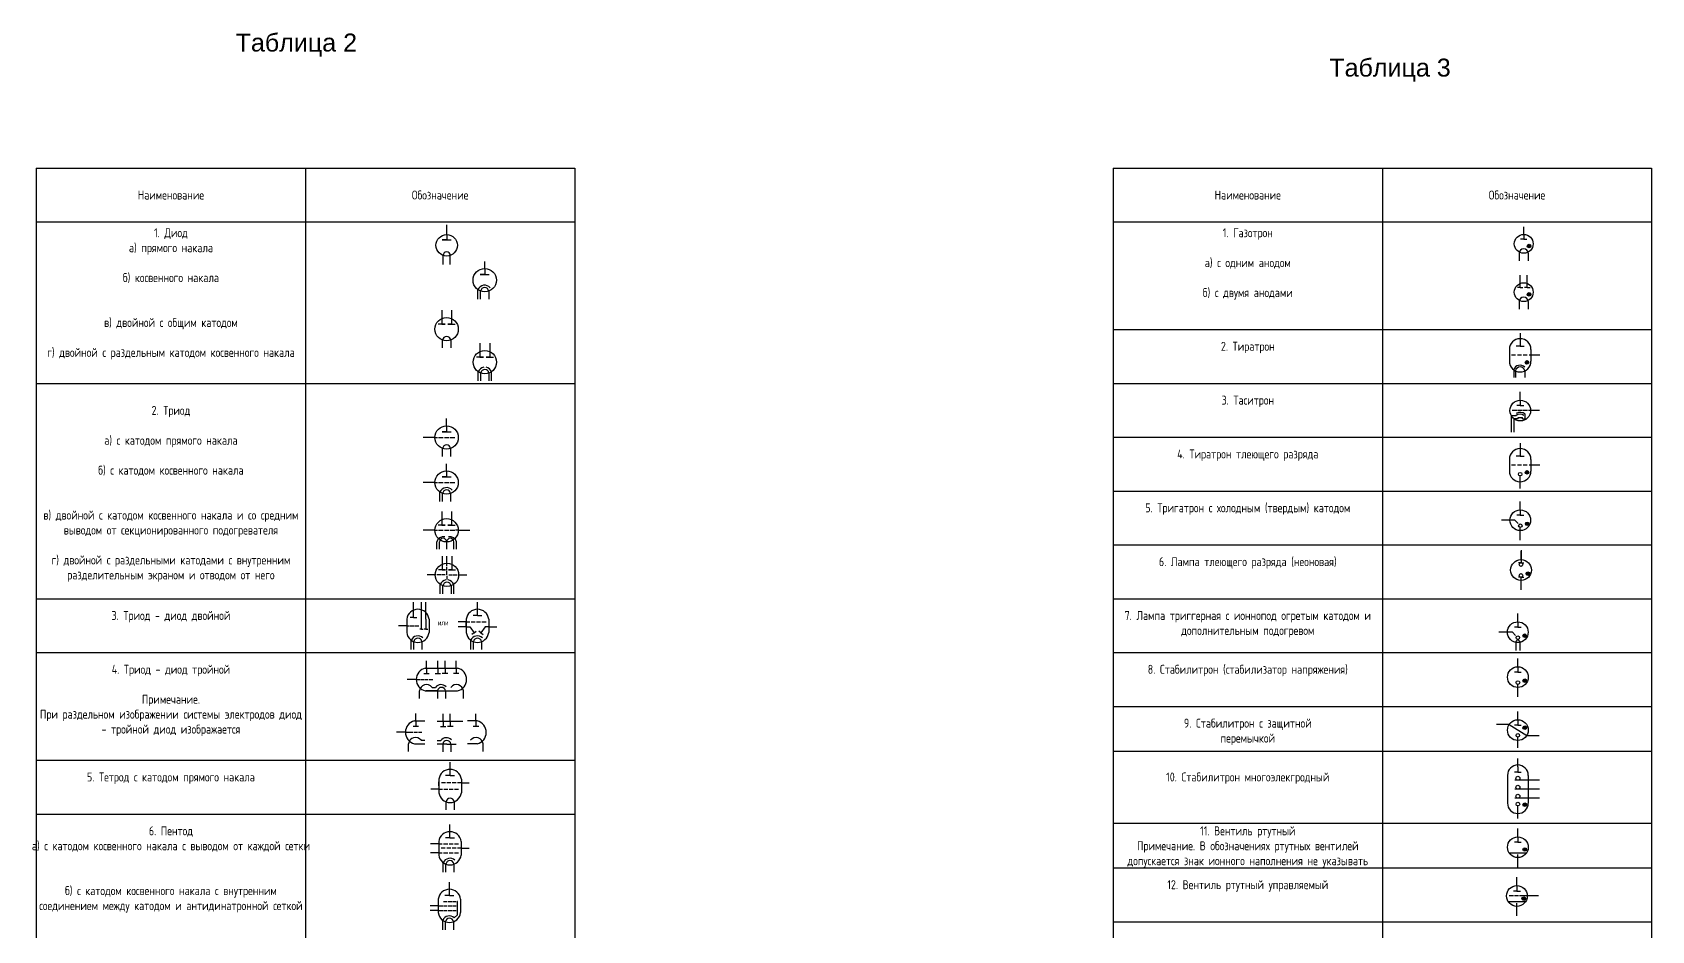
# Model space of a CAD drawing. Header units: millimetres. Extents: x -33 to 3443, y 207 to 2353.
# Drawn here: x 956 to 1858, y 1642 to 2143 of the extents above; entities that cross this region are included whole.
import ezdxf

# ---------------------------------------------------------------- set-up
doc = ezdxf.new("R2010")
doc.units = ezdxf.units.MM
doc.styles.get("Standard").update_dxf_attribs({"font": 'arial.ttf'})

msp = doc.modelspace()

# ---------------------------------------------------------------- hatches: boundary and pattern name
at = {"true_color": 0x000000}
h = msp.add_hatch(color=18, dxfattribs=at)
h.dxf.hatch_style = 1
h.paths.add_polyline_path([(1789.01, 2023.61, 1), (1791.01, 2023.61, 1)])
h = msp.add_hatch(color=18, dxfattribs=at)
h.dxf.hatch_style = 1
h.paths.add_polyline_path([(1789.01, 1996.68, 1), (1791.01, 1996.68, 1)])
h = msp.add_hatch(color=18, dxfattribs=at)
h.dxf.hatch_style = 1
h.paths.add_polyline_path([(1787.82, 1958.76, 1), (1789.82, 1958.76, 1)])
h = msp.add_hatch(color=18, dxfattribs=at)
h.dxf.hatch_style = 1
h.paths.add_polyline_path([(1787.82, 1897.51, 1), (1789.82, 1897.51, 1)])
h = msp.add_hatch(color=18, dxfattribs=at)
h.dxf.hatch_style = 1
h.paths.add_polyline_path([(1787.91, 1868.83, 1), (1789.91, 1868.83, 1)])
h = msp.add_hatch(color=18, dxfattribs=at)
h.dxf.hatch_style = 1
h.paths.add_polyline_path([(1788.33, 1841.09, 1), (1790.33, 1841.09, 1)])
h = msp.add_hatch(color=18, dxfattribs=at)
h.dxf.hatch_style = 1
h.paths.add_polyline_path([(1788.53, 1806.45, 1), (1786.53, 1806.45, 1)])
h = msp.add_hatch(color=18, dxfattribs=at)
h.dxf.hatch_style = 1
h.paths.add_polyline_path([(1788.57, 1781.39, 1), (1786.57, 1781.39, 1)])
h = msp.add_hatch(color=18, dxfattribs=at)
h.dxf.hatch_style = 1
h.paths.add_polyline_path([(1788.57, 1755.24, 1), (1786.57, 1755.24, 1)])
h = msp.add_hatch(color=18, dxfattribs=at)
h.dxf.hatch_style = 1
h.paths.add_polyline_path([(1788.57, 1712.28, 1), (1786.57, 1712.28, 1)])
h = msp.add_hatch(color=18, dxfattribs=at)
h.dxf.hatch_style = 1
h.paths.add_polyline_path([(1788.57, 1687.36, 1), (1786.57, 1687.36, 1)])
h = msp.add_hatch(color=18, dxfattribs=at)
h.dxf.hatch_style = 1
h.paths.add_polyline_path([(1788.03, 1659.96, 1), (1786.03, 1659.96, 1)])

# ---------------------------------------------------------------- linework, layer by layer
for p, q in [((958.26, 2066.93), (1258.26, 2066.93)), ((958.26, 2066.93), (958.26, 207.22)), ((1108.26, 2066.93), (1108.26, 207.22)), ((1258.26, 2066.93), (1258.26, 207.22)), ((1558.26, 2066.93), (1858.26, 2066.93)), ((1558.26, 2066.93), (1558.26, 1321.29)), ((1708.26, 2066.93), (1708.26, 1321.29)), ((1858.26, 2066.93), (1858.26, 1321.29)), ((1258.26, 2036.93), (958.26, 2036.93)), ((1186.92, 2030.03), (1186.92, 2035.53)), ((1186.92, 2030.03), (1186.92, 2027.03)), ((1858.26, 2036.93), (1558.26, 2036.93)), ((1787.01, 2030.11), (1787.01, 2034.36)), ((1787.01, 2030.11), (1787.01, 2027.36)), ((1186.92, 2027.03), (1184.42, 2027.03)), ((1184.42, 2027.03), (1189.42, 2027.03)), ((1787.01, 2027.36), (1785.26, 2027.36)), ((1787.01, 2027.36), (1788.76, 2027.36)), ((1184.92, 2013.33), (1184.92, 2018.37)), ((1188.92, 2013.33), (1188.92, 2018.37)), ((1208.08, 2011.1), (1208.08, 2015.1)), ((1784.51, 2019.61), (1784.51, 2015.36)), ((1789.51, 2019.61), (1789.51, 2015.36)), ((1208.08, 2007.85), (1205.58, 2007.85)), ((1205.58, 2007.85), (1210.58, 2007.85)), ((1208.08, 2011.1), (1208.08, 2007.85)), ((1785.01, 2000.43), (1785.01, 2007.43)), ((1789.01, 2000.43), (1789.01, 2007.43)), ((1204.33, 1994.1), (1204.33, 1999.29)), ((1205.83, 1994.1), (1205.83, 1998.5)), ((1210.33, 1998.5), (1210.33, 1994.1)), ((1785.01, 2000.43), (1783.51, 2000.43)), ((1785.01, 2000.43), (1786.51, 2000.43)), ((1789.01, 2000.43), (1787.51, 2000.43)), ((1789.01, 2000.43), (1790.51, 2000.43)), ((1184.13, 1987.81), (1184.13, 1980.06)), ((1189.63, 1987.81), (1189.63, 1980.06)), ((1784.51, 1992.68), (1784.51, 1988.43)), ((1789.51, 1992.68), (1789.51, 1988.43)), ((1186.13, 1980.06), (1182.13, 1980.06)), ((1184.13, 1980.06), (1186.13, 1980.06)), ((1189.63, 1980.06), (1187.63, 1980.06)), ((1187.63, 1980.06), (1191.63, 1980.06)), ((1858.26, 1976.93), (1558.26, 1976.93)), ((1184.63, 1966.81), (1184.63, 1971.21)), ((1189.13, 1971.21), (1189.13, 1966.81)), ((1205.43, 1969.43), (1205.43, 1961.68)), ((1210.93, 1969.43), (1210.93, 1961.68)), ((1785.01, 1967.86), (1782.76, 1967.86)), ((1785.01, 1975.01), (1785.01, 1967.86)), ((1785.01, 1967.86), (1787.26, 1967.86)), ((1207.43, 1961.68), (1203.43, 1961.68)), ((1205.43, 1961.68), (1207.43, 1961.68)), ((1210.93, 1961.68), (1208.93, 1961.68)), ((1208.93, 1961.68), (1212.93, 1961.68)), ((1779.01, 1965.98), (1779.01, 1959.48)), ((1782.51, 1962.73), (1780.26, 1962.73)), ((1785.76, 1962.73), (1783.51, 1962.73)), ((1789.01, 1962.73), (1786.76, 1962.73)), ((1796.01, 1962.73), (1790.01, 1962.73)), ((1791.01, 1965.98), (1791.01, 1959.48)), ((1204.43, 1948.43), (1204.43, 1953.62)), ((1205.93, 1948.43), (1205.93, 1952.83)), ((1210.43, 1952.83), (1210.43, 1948.43)), ((1211.93, 1948.43), (1211.93, 1953.62)), ((1781.45, 1954.66), (1781.45, 1950.36)), ((1782.33, 1954.11), (1782.33, 1950.36)), ((1787.68, 1954.11), (1787.68, 1950.36)), ((1258.26, 1946.93), (958.26, 1946.93)), ((1858.26, 1946.93), (1558.26, 1946.93)), ((1785.08, 1937.71), (1785.08, 1942.38)), ((1783.1, 1931.93), (1780.6, 1931.93)), ((1785.08, 1934.68), (1783.15, 1934.68)), ((1786.1, 1931.93), (1783.6, 1931.93)), ((1785.08, 1937.71), (1785.08, 1934.68)), ((1785.08, 1934.68), (1787, 1934.68)), ((1789.1, 1931.93), (1786.6, 1931.93)), ((1795.85, 1931.93), (1789.6, 1931.93)), ((1186.87, 1923.43), (1186.87, 1927.43)), ((1186.87, 1923.43), (1186.87, 1920.18)), ((1779.99, 1929.2), (1779.99, 1919.91)), ((1779.99, 1929.2), (1782.77, 1929.2)), ((1783.83, 1927.41), (1781.49, 1927.41)), ((1781.49, 1927.41), (1781.49, 1919.91)), ((1783.83, 1927.41), (1783.83, 1928.16)), ((1783.83, 1928.16), (1786.33, 1928.16)), ((1786.33, 1927.41), (1786.33, 1928.16)), ((1786.33, 1927.41), (1788.67, 1927.41)), ((1786.33, 1927.41), (1787.83, 1927.41)), ((1787.83, 1927.41), (1787.83, 1929.91)), ((1180.37, 1916.93), (1173.87, 1916.93)), ((1180.37, 1916.93), (1181.87, 1916.93)), ((1182.37, 1916.93), (1184.87, 1916.93)), ((1186.87, 1920.18), (1184.37, 1920.18)), ((1184.37, 1920.18), (1189.37, 1920.18)), ((1185.62, 1916.93), (1188.37, 1916.93)), ((1188.87, 1916.93), (1191.37, 1916.93)), ((1858.26, 1916.93), (1558.26, 1916.93)), ((1785.01, 1913.76), (1785.01, 1906.61)), ((1184.62, 1906.43), (1184.62, 1910.83)), ((1189.12, 1910.83), (1189.12, 1906.43)), ((1779.01, 1904.74), (1779.01, 1898.24)), ((1785.01, 1906.61), (1782.76, 1906.61)), ((1785.01, 1906.61), (1787.26, 1906.61)), ((1791.01, 1904.74), (1791.01, 1898.24)), ((1186.87, 1895.07), (1184.37, 1895.07)), ((1184.37, 1895.07), (1189.37, 1895.07)), ((1186.87, 1898.32), (1186.87, 1902.32)), ((1186.87, 1898.32), (1186.87, 1895.07)), ((1782.51, 1901.49), (1780.26, 1901.49)), ((1785.76, 1901.49), (1783.51, 1901.49)), ((1785.01, 1888.49), (1785.01, 1895.49)), ((1789.01, 1901.49), (1786.76, 1901.49)), ((1796.01, 1901.49), (1790.01, 1901.49)), ((1180.37, 1891.82), (1173.87, 1891.82)), ((1180.37, 1891.82), (1181.87, 1891.82)), ((1182.37, 1891.82), (1184.87, 1891.82)), ((1183.12, 1881.32), (1183.12, 1886.51)), ((1184.62, 1881.32), (1184.62, 1885.72)), ((1185.62, 1891.82), (1188.37, 1891.82)), ((1188.87, 1891.82), (1191.37, 1891.82)), ((1189.12, 1885.72), (1189.12, 1881.32)), ((1858.26, 1886.93), (1558.26, 1886.93)), ((1785.08, 1876.6), (1785.08, 1881.28)), ((1785.08, 1876.6), (1785.08, 1873.58)), ((1186.12, 1868), (1182.12, 1868)), ((1184.12, 1875.75), (1184.12, 1868)), ((1184.12, 1868), (1186.12, 1868)), ((1189.62, 1868), (1187.62, 1868)), ((1187.62, 1868), (1191.62, 1868)), ((1189.62, 1875.75), (1189.62, 1868)), ((1779.3, 1870.83), (1774.55, 1870.83)), ((1782.07, 1870.83), (1779.3, 1870.83)), ((1783.86, 1869.04), (1782.07, 1870.83)), ((1785.08, 1873.58), (1783.15, 1873.58)), ((1785.08, 1873.58), (1787, 1873.58)), ((1180.37, 1865.25), (1173.87, 1865.25)), ((1180.37, 1865.25), (1181.87, 1865.25)), ((1181.37, 1854.75), (1181.37, 1858.75)), ((1182.37, 1865.25), (1184.87, 1865.25)), ((1182.87, 1854.75), (1182.87, 1858.75)), ((1185.62, 1865.25), (1188.37, 1865.25)), ((1186.87, 1858.75), (1186.87, 1854.75)), ((1188.87, 1865.25), (1191.37, 1865.25)), ((1190.87, 1854.75), (1190.87, 1858.75)), ((1193.37, 1865.25), (1191.87, 1865.25)), ((1192.37, 1854.75), (1192.37, 1858.75)), ((1193.37, 1865.25), (1199.87, 1865.25)), ((1785.1, 1859.8), (1785.1, 1866.8)), ((1184.33, 1850.89), (1184.33, 1843.14)), ((1187.08, 1845.39), (1187.08, 1850.89)), ((1189.83, 1850.89), (1189.83, 1843.14)), ((1858.26, 1856.93), (1558.26, 1856.93)), ((1785.49, 1848.86), (1785.49, 1853.54)), ((1785.51, 1854.11), (1785.51, 1847.11)), ((1186.33, 1843.14), (1182.33, 1843.14)), ((1184.33, 1843.14), (1186.33, 1843.14)), ((1187.08, 1842.89), (1187.08, 1844.89)), ((1187.08, 1840.39), (1187.08, 1842.39)), ((1189.83, 1843.14), (1187.83, 1843.14)), ((1187.83, 1843.14), (1191.83, 1843.14)), ((1785.51, 1847.11), (1784.01, 1847.11)), ((1785.51, 1847.11), (1787.01, 1847.11)), ((1181.08, 1840.39), (1176.08, 1840.39)), ((1183.58, 1840.39), (1181.58, 1840.39)), ((1183.33, 1829.89), (1183.33, 1835.08)), ((1186.08, 1840.39), (1184.08, 1840.39)), ((1184.83, 1829.89), (1184.83, 1834.29)), ((1187.08, 1839.89), (1187.08, 1837.89)), ((1188.08, 1840.39), (1190.08, 1840.39)), ((1189.33, 1834.29), (1189.33, 1829.89)), ((1190.58, 1840.39), (1192.58, 1840.39)), ((1190.83, 1829.89), (1190.83, 1835.08)), ((1193.08, 1840.39), (1198.08, 1840.39)), ((1785.51, 1839.06), (1784.01, 1839.06)), ((1785.51, 1832.06), (1785.51, 1839.06)), ((1785.51, 1839.06), (1787.01, 1839.06)), ((1258.26, 1826.93), (958.26, 1826.93)), ((1168.37, 1816.72), (1168.37, 1825.22)), ((1172.87, 1810.22), (1172.87, 1825.22)), ((1175.37, 1815.72), (1175.37, 1825.22)), ((1204.08, 1817.72), (1204.08, 1825.22)), ((1858.26, 1826.93), (1558.26, 1826.93)), ((1164.62, 1815.72), (1164.62, 1808.22)), ((1168.37, 1816.72), (1166.52, 1816.72)), ((1168.37, 1816.72), (1170.22, 1816.72)), ((1175.37, 1815.72), (1175.37, 1810.22)), ((1177.12, 1815.72), (1177.12, 1808.22)), ((1197.83, 1814.22), (1193.33, 1814.22)), ((1197.83, 1815.72), (1197.83, 1808.22)), ((1197.83, 1811.97), (1197.83, 1814.22)), ((1197.83, 1814.22), (1199.83, 1814.22)), ((1200.58, 1814.22), (1202.83, 1814.22)), ((1204.08, 1817.72), (1201.58, 1817.72)), ((1203.58, 1814.22), (1205.83, 1814.22)), ((1204.08, 1817.72), (1206.58, 1817.72)), ((1206.58, 1814.22), (1208.83, 1814.22)), ((1210.33, 1815.72), (1210.33, 1808.22)), ((1783.7, 1814.22), (1783.7, 1818.9)), ((1783.7, 1814.22), (1783.7, 1811.2)), ((1164.62, 1811.97), (1160.12, 1811.97)), ((1164.62, 1811.97), (1166.12, 1811.97)), ((1166.47, 1811.97), (1168.97, 1811.97)), ((1169.37, 1811.97), (1171.37, 1811.97)), ((1172.87, 1810.22), (1171.87, 1810.22)), ((1172.87, 1810.22), (1173.87, 1810.22)), ((1175.37, 1810.22), (1174.37, 1810.22)), ((1175.37, 1810.22), (1176.37, 1810.22)), ((1197.83, 1811.35), (1193.33, 1811.35)), ((1197.83, 1813.1), (1197.83, 1811.35)), ((1197.83, 1811.35), (1199.83, 1811.35)), ((1199.83, 1811.35), (1202.18, 1808.11)), ((1202.18, 1808.11), (1200.96, 1807.23)), ((1202.18, 1808.11), (1203.39, 1808.99)), ((1205.98, 1808.11), (1204.77, 1808.99)), ((1208.33, 1811.35), (1205.98, 1808.11)), ((1205.98, 1808.11), (1207.19, 1807.23)), ((1210.33, 1811.35), (1208.33, 1811.35)), ((1210.33, 1811.35), (1214.83, 1811.35)), ((1777.93, 1808.45), (1773.18, 1808.45)), ((1780.69, 1808.45), (1777.93, 1808.45)), ((1782.48, 1806.66), (1780.69, 1808.45)), ((1783.7, 1811.2), (1781.78, 1811.2)), ((1783.72, 1804.42), (1782.59, 1803.29)), ((1783.7, 1811.2), (1785.63, 1811.2)), ((1783.72, 1804.42), (1784.85, 1803.29)), ((1258.26, 1796.93), (958.26, 1796.93)), ((1258.26, 1796.93), (958.26, 1796.93)), ((1167.12, 1798.72), (1167.12, 1803.91)), ((1168.62, 1798.72), (1168.62, 1803.12)), ((1173.12, 1803.12), (1173.12, 1798.72)), ((1200.33, 1798.72), (1200.33, 1803.91)), ((1201.83, 1798.72), (1201.83, 1803.12)), ((1206.33, 1803.12), (1206.33, 1798.72)), ((1858.26, 1796.93), (1558.26, 1796.93)), ((1782.59, 1803.29), (1782.59, 1798.29)), ((1784.85, 1803.29), (1784.85, 1798.29)), ((1174.98, 1788.45), (1192.98, 1788.45)), ((1175.73, 1788.45), (1175.73, 1792.45)), ((1175.73, 1788.45), (1175.73, 1785.45)), ((1181.98, 1788.45), (1181.98, 1792.45)), ((1181.98, 1788.45), (1181.98, 1785.45)), ((1185.98, 1788.45), (1185.98, 1792.45)), ((1185.98, 1788.45), (1185.98, 1785.45)), ((1192.23, 1788.45), (1192.23, 1792.45)), ((1192.23, 1788.45), (1192.23, 1785.45)), ((1783.74, 1789.16), (1783.74, 1793.84)), ((1783.74, 1789.16), (1783.74, 1786.14)), ((1169.98, 1782.08), (1164.98, 1782.08)), ((1169.98, 1782.08), (1171.98, 1782.08)), ((1172.28, 1782.08), (1174.28, 1782.08)), ((1174.23, 1785.45), (1175.73, 1785.45)), ((1174.78, 1782.08), (1176.68, 1782.08)), ((1175.73, 1785.45), (1177.23, 1785.45)), ((1177.18, 1782.08), (1179.18, 1782.08)), ((1178.73, 1777.7), (1180.73, 1777.7)), ((1180.48, 1785.45), (1181.98, 1785.45)), ((1181.98, 1785.45), (1183.48, 1785.45)), ((1185.98, 1785.45), (1184.48, 1785.45)), ((1187.48, 1785.45), (1185.98, 1785.45)), ((1192.23, 1785.45), (1190.73, 1785.45)), ((1193.73, 1785.45), (1192.23, 1785.45)), ((1783.74, 1786.14), (1781.81, 1786.14)), ((1783.74, 1786.14), (1785.66, 1786.14)), ((1783.76, 1772.36), (1783.76, 1779.36)), ((1171.73, 1771.45), (1171.73, 1775.7)), ((1174.98, 1775.7), (1192.98, 1775.7)), ((1178.73, 1775.7), (1175.23, 1775.7)), ((1181.73, 1775.7), (1178.73, 1775.7)), ((1181.73, 1775.7), (1181.73, 1771.45)), ((1186.23, 1775.7), (1186.23, 1771.45)), ((1196.23, 1771.45), (1196.23, 1775.7)), ((1169.68, 1759.05), (1169.68, 1763.05)), ((1184.94, 1758.87), (1184.94, 1762.87)), ((1188.94, 1758.87), (1188.94, 1762.87)), ((1203.23, 1758.96), (1203.23, 1762.96)), ((1858.26, 1766.93), (1558.26, 1766.93)), ((1783.74, 1759.66), (1783.74, 1764.33)), ((1783.74, 1759.66), (1783.74, 1756.63)), ((1163.93, 1752.67), (1158.93, 1752.67)), ((1163.93, 1752.67), (1165.93, 1752.67)), ((1166.23, 1752.67), (1168.23, 1752.67)), ((1168.18, 1756.05), (1169.68, 1756.05)), ((1168.73, 1752.67), (1170.63, 1752.67)), ((1168.93, 1759.05), (1174.68, 1759.05)), ((1169.68, 1759.05), (1169.68, 1756.05)), ((1169.68, 1756.05), (1171.18, 1756.05)), ((1171.13, 1752.67), (1173.13, 1752.67)), ((1181.69, 1758.87), (1195.94, 1758.87)), ((1183.44, 1755.87), (1184.94, 1755.87)), ((1184.94, 1758.87), (1184.94, 1755.87)), ((1184.94, 1755.87), (1186.44, 1755.87)), ((1188.94, 1755.87), (1187.44, 1755.87)), ((1188.94, 1758.87), (1188.94, 1755.87)), ((1190.44, 1755.87), (1188.94, 1755.87)), ((1203.98, 1758.96), (1198.48, 1758.96)), ((1203.23, 1755.96), (1201.73, 1755.96)), ((1203.23, 1758.96), (1203.23, 1755.96)), ((1204.73, 1755.96), (1203.23, 1755.96)), ((1778.83, 1756.92), (1771.83, 1756.94)), ((1778.83, 1756.92), (1788.66, 1750.86)), ((1783.74, 1756.63), (1781.81, 1756.63)), ((1783.74, 1756.63), (1785.66, 1756.63)), ((1788.66, 1750.86), (1795.66, 1750.86)), ((1165.68, 1742.05), (1165.68, 1746.3)), ((1168.93, 1746.3), (1174.68, 1746.3)), ((1172.68, 1748.3), (1174.68, 1748.3)), ((1181.69, 1748.12), (1183.69, 1748.12)), ((1184.69, 1746.12), (1181.69, 1746.12)), ((1186.93, 1746.12), (1181.69, 1746.12)), ((1184.69, 1746.12), (1184.69, 1741.87)), ((1186.93, 1746.12), (1192.18, 1746.12)), ((1189.19, 1746.12), (1189.19, 1741.87)), ((1203.98, 1746.21), (1198.48, 1746.21)), ((1207.23, 1741.96), (1207.23, 1746.21)), ((1858.26, 1741.93), (1558.26, 1741.93)), ((1783.74, 1743.95), (1783.74, 1749.95)), ((1258.26, 1736.93), (958.26, 1736.93)), ((1188.83, 1728.51), (1188.83, 1736.01)), ((1783.74, 1733.45), (1783.74, 1738.13)), ((1783.74, 1733.45), (1783.74, 1730.43)), ((1182.58, 1726.51), (1182.58, 1719.01)), ((1182.58, 1722.76), (1182.58, 1725.01)), ((1182.58, 1723.88), (1182.58, 1722.13)), ((1186.26, 1724.51), (1184.01, 1724.51)), ((1188.83, 1728.51), (1186.33, 1728.51)), ((1189.26, 1724.51), (1187.01, 1724.51)), ((1188.83, 1728.51), (1191.33, 1728.51)), ((1192.26, 1724.51), (1190.01, 1724.51)), ((1195.01, 1724.51), (1193.01, 1724.51)), ((1195.01, 1724.51), (1199.51, 1724.51)), ((1195.08, 1726.51), (1195.08, 1719.01)), ((1777.96, 1728.68), (1777.96, 1713.18)), ((1783.74, 1730.43), (1781.81, 1730.43)), ((1795.76, 1725.93), (1781.99, 1725.93)), ((1783.74, 1730.43), (1785.66, 1730.43)), ((1789.51, 1728.68), (1789.51, 1713.18)), ((1182.58, 1721.01), (1178.08, 1721.01)), ((1182.58, 1721.01), (1184.58, 1721.01)), ((1185.33, 1721.01), (1187.58, 1721.01)), ((1188.33, 1721.01), (1190.58, 1721.01)), ((1191.33, 1721.01), (1193.58, 1721.01)), ((1795.76, 1720.93), (1781.99, 1720.93)), ((1795.76, 1715.93), (1781.99, 1715.93)), ((1258.26, 1706.93), (958.26, 1706.93)), ((1186.58, 1709.51), (1186.58, 1713.91)), ((1191.08, 1713.91), (1191.08, 1709.51)), ((1783.76, 1704.65), (1783.76, 1711.65)), ((1188.72, 1693.78), (1188.72, 1701.28)), ((1858.26, 1701.93), (1558.26, 1701.93)), ((1783.74, 1694.38), (1783.74, 1699.06)), ((1182.47, 1690.53), (1177.97, 1690.53)), ((1182.47, 1691.78), (1182.47, 1684.28)), ((1182.47, 1690.53), (1184.47, 1690.53)), ((1186.15, 1688.03), (1183.9, 1688.03)), ((1185.22, 1690.53), (1187.47, 1690.53)), ((1188.72, 1693.78), (1186.22, 1693.78)), ((1189.15, 1688.03), (1186.9, 1688.03)), ((1188.22, 1690.53), (1190.47, 1690.53)), ((1188.72, 1693.78), (1191.22, 1693.78)), ((1192.15, 1688.03), (1189.9, 1688.03)), ((1191.22, 1690.53), (1193.47, 1690.53)), ((1194.9, 1688.03), (1192.9, 1688.03)), ((1194.9, 1688.03), (1199.4, 1688.03)), ((1194.97, 1691.78), (1194.97, 1684.28)), ((1783.74, 1691.36), (1781.81, 1691.36)), ((1783.74, 1694.38), (1783.74, 1691.36)), ((1783.74, 1691.36), (1785.66, 1691.36)), ((1182.47, 1685.53), (1177.97, 1685.53)), ((1182.47, 1685.53), (1184.47, 1685.53)), ((1184.97, 1674.78), (1184.97, 1679.97)), ((1185.22, 1685.53), (1187.47, 1685.53)), ((1186.47, 1674.78), (1186.47, 1679.18)), ((1188.22, 1685.53), (1190.47, 1685.53)), ((1190.97, 1679.18), (1190.97, 1674.78)), ((1191.22, 1685.53), (1193.47, 1685.53)), ((1778.82, 1685.58), (1788.66, 1685.58)), ((1783.76, 1677.58), (1783.76, 1684.58)), ((1188.44, 1661.67), (1188.44, 1669.17)), ((1858.26, 1676.93), (1558.26, 1676.93)), ((1783.2, 1667.23), (1783.2, 1671.91)), ((1188.44, 1661.67), (1185.94, 1661.67)), ((1188.44, 1661.67), (1190.94, 1661.67)), ((1781.33, 1661.46), (1778.98, 1661.46)), ((1783.2, 1664.21), (1781.28, 1664.21)), ((1784.18, 1661.46), (1781.83, 1661.46)), ((1783.2, 1667.23), (1783.2, 1664.21)), ((1783.2, 1664.21), (1785.13, 1664.21)), ((1795.23, 1661.46), (1784.68, 1661.46)), ((1182.19, 1655.92), (1177.69, 1655.92)), ((1182.19, 1653.42), (1177.69, 1653.42)), ((1182.19, 1659.67), (1182.19, 1652.17)), ((1182.19, 1655.92), (1184.69, 1655.92)), ((1182.19, 1653.42), (1184.69, 1653.42)), ((1185.19, 1658.42), (1187.19, 1658.42)), ((1185.19, 1655.92), (1187.19, 1655.92)), ((1185.19, 1653.42), (1187.19, 1653.42)), ((1187.69, 1658.42), (1189.69, 1658.42)), ((1187.69, 1655.92), (1189.69, 1655.92)), ((1187.69, 1653.42), (1189.69, 1653.42)), ((1190.19, 1658.42), (1192.19, 1658.42)), ((1190.19, 1655.92), (1192.19, 1655.92)), ((1190.19, 1653.42), (1192.19, 1653.42)), ((1191.15, 1649.26), (1192.92, 1651.03)), ((1192.92, 1658.42), (1192.67, 1658.42)), ((1192.92, 1651.03), (1192.92, 1658.42)), ((1194.69, 1659.67), (1194.69, 1652.17)), ((1778.28, 1658.43), (1788.12, 1658.43)), ((1783.22, 1650.43), (1783.22, 1657.43)), ((1184.69, 1642.67), (1184.69, 1647.86)), ((1186.19, 1642.67), (1186.19, 1647.07)), ((1190.69, 1647.07), (1190.69, 1642.67)), ((1858.26, 1646.93), (1558.26, 1646.93))]:
    msp.add_line(p, q)
for centre, radius in [((1186.92, 2024.03), 6), ((1787.01, 2024.86), 5.25), ((1790.01, 2023.61), 1), ((1208.08, 2004.6), 6.5), ((1787.01, 1997.93), 5.25), ((1790.01, 1996.68), 1), ((1186.88, 1977.31), 6.5), ((1208.18, 1958.93), 6.5), ((1788.82, 1958.76), 1), ((1785.08, 1931.93), 5.78), ((1186.87, 1916.93), 6.5), ((1186.87, 1891.82), 6.5), ((1785.01, 1896.49), 1), ((1788.82, 1897.51), 1), ((1785.08, 1870.83), 5.78), ((1186.87, 1865.25), 6.5), ((1785.1, 1867.8), 1), ((1788.91, 1868.83), 1), ((1187.08, 1840.39), 6.5), ((1785.49, 1843.09), 5.78), ((1785.51, 1846.11), 1), ((1785.51, 1840.06), 1), ((1789.33, 1841.09), 1), ((1783.7, 1808.45), 5.78), ((1783.72, 1805.42), 1), ((1787.53, 1806.45), 1), ((1783.74, 1783.39), 5.78), ((1783.76, 1780.36), 1), ((1787.57, 1781.39), 1), ((1783.74, 1753.88), 5.78), ((1783.74, 1750.95), 1), ((1787.57, 1755.24), 1), ((1783.74, 1727.05), 1.12), ((1783.74, 1722.05), 1.12), ((1783.74, 1717.05), 1.12), ((1783.76, 1712.65), 1), ((1787.57, 1712.28), 1), ((1783.74, 1688.61), 5.78), ((1787.57, 1687.36), 1), ((1783.2, 1661.46), 5.78), ((1787.03, 1659.96), 1)]:
    msp.add_circle(centre, radius)
for centre, radius, start, end in [((1787.01, 2019.61), 2.5, 0, 180), ((1186.92, 2018.37), 2, 0, 180), ((1208.06, 1997.76), 4.03, 40.00645, 157.68395), ((1208.08, 1998.23), 2.27, 6.73292, 173.26708), ((1787.01, 1992.68), 2.5, 0, 180), ((1186.88, 1970.95), 2.27, 6.73292, 173.26708), ((1785.01, 1965.98), 6, 0, 180), ((1785.01, 1959.48), 6, 180, 0), ((1208.16, 1952.09), 4.03, 98.8452, 157.68395), ((1208.18, 1952.56), 2.27, 6.73292, 173.26708), ((1208.2, 1952.09), 4.03, 22.31605, 81.1548), ((1785.01, 1953.48), 3.75, 45.95072, 161.79004), ((1785.01, 1953.48), 2.75, 13.24802, 166.75198), ((1785.08, 1926.63), 4.28, 50.03379, 122.57261), ((1784.93, 1926.23), 3.67, 53.93925, 126.06075), ((1186.87, 1910.57), 2.27, 6.73292, 173.26708), ((1785.01, 1904.74), 6, 0, 180), ((1785.01, 1898.24), 6, 180, 0), ((1186.85, 1884.98), 4.03, 40.00645, 157.68395), ((1186.87, 1885.46), 2.27, 6.73292, 173.26708), ((1185.08, 1857.92), 3.8, 78.47633, 167.41901), ((1184.87, 1858.75), 2, 0, 180), ((1188.87, 1858.75), 2, 360, 180), ((1188.65, 1857.92), 3.8, 12.58099, 101.52367), ((1187.06, 1833.55), 4.03, 98.8452, 157.68395), ((1187.08, 1834.03), 2.27, 6.73292, 173.26708), ((1187.1, 1833.55), 4.03, 22.31605, 81.1548), ((1170.87, 1814.92), 6.3, 7.30445, 172.69555), ((1204.08, 1814.92), 6.3, 7.30445, 172.69555), ((1170.87, 1809.02), 6.3, 187.30445, 352.69555), ((1170.83, 1802.39), 4.01, 46.69835, 157.7493), ((1170.87, 1802.86), 2.27, 6.73292, 173.26708), ((1204.08, 1809.02), 6.3, 187.30445, 352.69555), ((1204.04, 1802.39), 4.01, 46.69835, 157.7493), ((1204.08, 1802.86), 2.27, 6.73292, 173.26708), ((1176.55, 1782.08), 6.56, 103.78485, 256.21515), ((1191.42, 1782.08), 6.56, 283.78485, 76.21515), ((1175.63, 1775.3), 3.92, 37.74681, 174.14399), ((1183.83, 1775.3), 3.92, 44.83853, 142.2532), ((1183.98, 1775.44), 2.27, 6.73292, 173.26708), ((1192.33, 1775.3), 3.92, 5.85601, 142.2532), ((1170.5, 1752.67), 6.56, 103.78485, 256.21515), ((1202.42, 1752.59), 6.56, 283.78485, 76.21515), ((1169.58, 1745.9), 3.92, 37.74681, 174.14399), ((1186.79, 1745.72), 3.92, 44.83853, 142.2532), ((1186.94, 1745.85), 2.27, 6.73292, 173.26708), ((1203.33, 1745.81), 3.92, 5.85601, 142.2532), ((1783.74, 1728.68), 5.78, 0, 180), ((1188.83, 1725.71), 6.3, 7.30445, 172.69555), ((1188.83, 1719.81), 6.3, 187.30445, 352.69555), ((1188.83, 1713.65), 2.27, 6.73292, 173.26708), ((1783.74, 1713.18), 5.78, 180, 0), ((1188.72, 1690.98), 6.3, 7.30445, 172.69555), ((1188.72, 1685.08), 6.3, 187.30445, 352.69555), ((1188.68, 1678.45), 4.01, 46.69835, 157.7493), ((1188.72, 1678.91), 2.27, 6.73292, 173.26708), ((1188.44, 1658.87), 6.3, 7.30445, 172.69555), ((1188.44, 1652.97), 6.3, 187.30445, 352.69555), ((1188.4, 1646.34), 4.01, 46.69835, 157.7493), ((1188.44, 1646.81), 2.27, 6.73292, 173.26708)]:
    msp.add_arc(centre, radius, start, end)

# ---------------------------------------------------------------- texts
at = {"attachment_point": 1}
for s, width, heights, insert, char_height in [('Таблица 2', 390.034, [-12.29], (1069.3, 2142.02), 10), ('Таблица 3', 390.034, [-12.29], (1678.67, 2128.05), 10), ('или', 8.3015, [-2.51], (1182.02, 1814.85), 2.5)]:
    msp.add_mtext_dynamic_manual_height_columns(s, width=width, gutter_width=12.5, heights=heights, dxfattribs=dict(at, insert=insert, char_height=char_height))
at = {"color": 242, "true_color": 0xcd2027, "char_height": 5, "attachment_point": 2}
for s, heights, insert in [('\\pxqc;{\\fGOST type A|b0|i0|c204|p34;Наименование}', [17.61], (1033.26, 2054.54)), ('\\pxqc;{\\fGOST type A|b0|i0|c204|p34;Обозначение}', [17.61], (1183.26, 2054.54)), ('\\pxqc;{\\fGOST type A|b0|i0|c204|p34;Наименование}', [17.61], (1633.26, 2054.54)), ('\\pxqc;{\\fGOST type A|b0|i0|c204|p34;Обозначение}', [17.61], (1783.26, 2054.54)), ('\\pxqc;{\\fGOST type A|b0|i0|c204|p34;1.^IДиод\\Pа) прямого накала\\P\\Pб) косвенного накала\\P\\P\\Pв) двойной с общим катодом\\P\\Pг) двойной с раздельным катодом косвенного накала}', [82.45], (1033.26, 2033.52)), ('\\pxqc;{\\fGOST type A|b0|i0|c204|p34;1.^IГазотрон\\P\\Pа) с одним анодом\\P\\Pб) с двумя анодами}', [47.57], (1633.26, 2033.52)), ('\\pxqc;{\\fGOST type A|b0|i0|c204|p34;2.^IТиратрон}', [23.24], (1633.26, 1970.25)), ('\\pxqc;{\\fGOST type A|b0|i0|c204|p34;3.^IТаситрон}', [23.24], (1633.26, 1940.25)), ('{\\fGOST type A|b0|i0|c204|p34;2.^IТриод\\P\\Pа) с катодом прямого накала\\P\\Pб) с катодом косвенного накала \\P\\P\\Pв) двойной с катодом косвенного накала и со средним\\Pвыводом от секционированного подогревателя\\P\\Pг) двойной с раздельными катодами с внутренним разделительным экраном и отводом от него}', [105.35], (1033.26, 1934.54)), ('\\pxqc;{\\fGOST type A|b0|i0|c204|p34;4.^IТиратрон тлеющего разряда}', [23.24], (1633.26, 1910.25)), ('\\pxqc;{\\fGOST type A|b0|i0|c204|p34;5.^IТригатрон с холодным (твердым) катодом}', [23.24], (1633.26, 1880.25)), ('\\pxqc;{\\fGOST type A|b0|i0|c204|p34;6.^IЛампа тлеющего разряда (неоновая)}', [23.24], (1633.26, 1850.25)), ('\\pxqc;{\\fGOST type A|b0|i0|c204|p34;3. Триод - диод двойной}', [23.24], (1033.26, 1820.25)), ('\\pxqc;{\\fGOST type A|b0|i0|c204|p34;7.^IЛампа триггерная с ионнопод огретым катодом и дополнительным подогревом}', [23.24], (1633.26, 1820.25)), ('{\\fGOST type A|b0|i0|c204|p34;4. Триод - диод тройной\\P\\PПримечание.\\PПри раздельном изображении системы электродов диод - тройной диод изображается\\P}', [54.89], (1033.26, 1790.25)), ('\\pxqc;{\\fGOST type A|b0|i0|c204|p34;8.^IСтабилитрон (стабилизатор напряжения)}', [23.24], (1633.26, 1790.25)), ('\\pxqc;{\\fGOST type A|b0|i0|c204|p34;9.^IСтабилитрон с защитной\\Pперемычкой}', [23.24], (1633.26, 1760.25)), ('\\pxqc;{\\fGOST type A|b0|i0|c204|p34;5. Тетрод с катодом прямого накала}', [23.24], (1033.26, 1730.25)), ('\\pxqc;{\\fGOST type A|b0|i0|c204|p34;10.^IСтабилитрон многоэлекгродный}', [23.24], (1633.26, 1730.25)), ('{\\fGOST type A|b0|i0|c204|p34;6. Пентод\\Pа) с катодом косвенного накала с выводом от каждой сетки\\P\\P\\Pб) с катодом косвенного накала с внутренним соединением между катодом и антидинатронной сеткой\\P}', [62.87], (1033.26, 1700.25)), ('\\pxqc;{\\fGOST type A|b0|i0|c204|p34;11. Вентиль ртутный\\PПримечание. В обозначениях ртутных вентилей допускается знак ионного наполнения не указывать}', [23.24], (1633.26, 1700.25)), ('\\pxqc;{\\fGOST type A|b0|i0|c204|p34;12. Вентиль ртутный управляемый}', [23.24], (1633.26, 1670.25))]:
    msp.add_mtext_dynamic_manual_height_columns(s, width=150, gutter_width=12.5, heights=heights, dxfattribs=dict(at, insert=insert))

doc.saveas('drawing.dxf')
